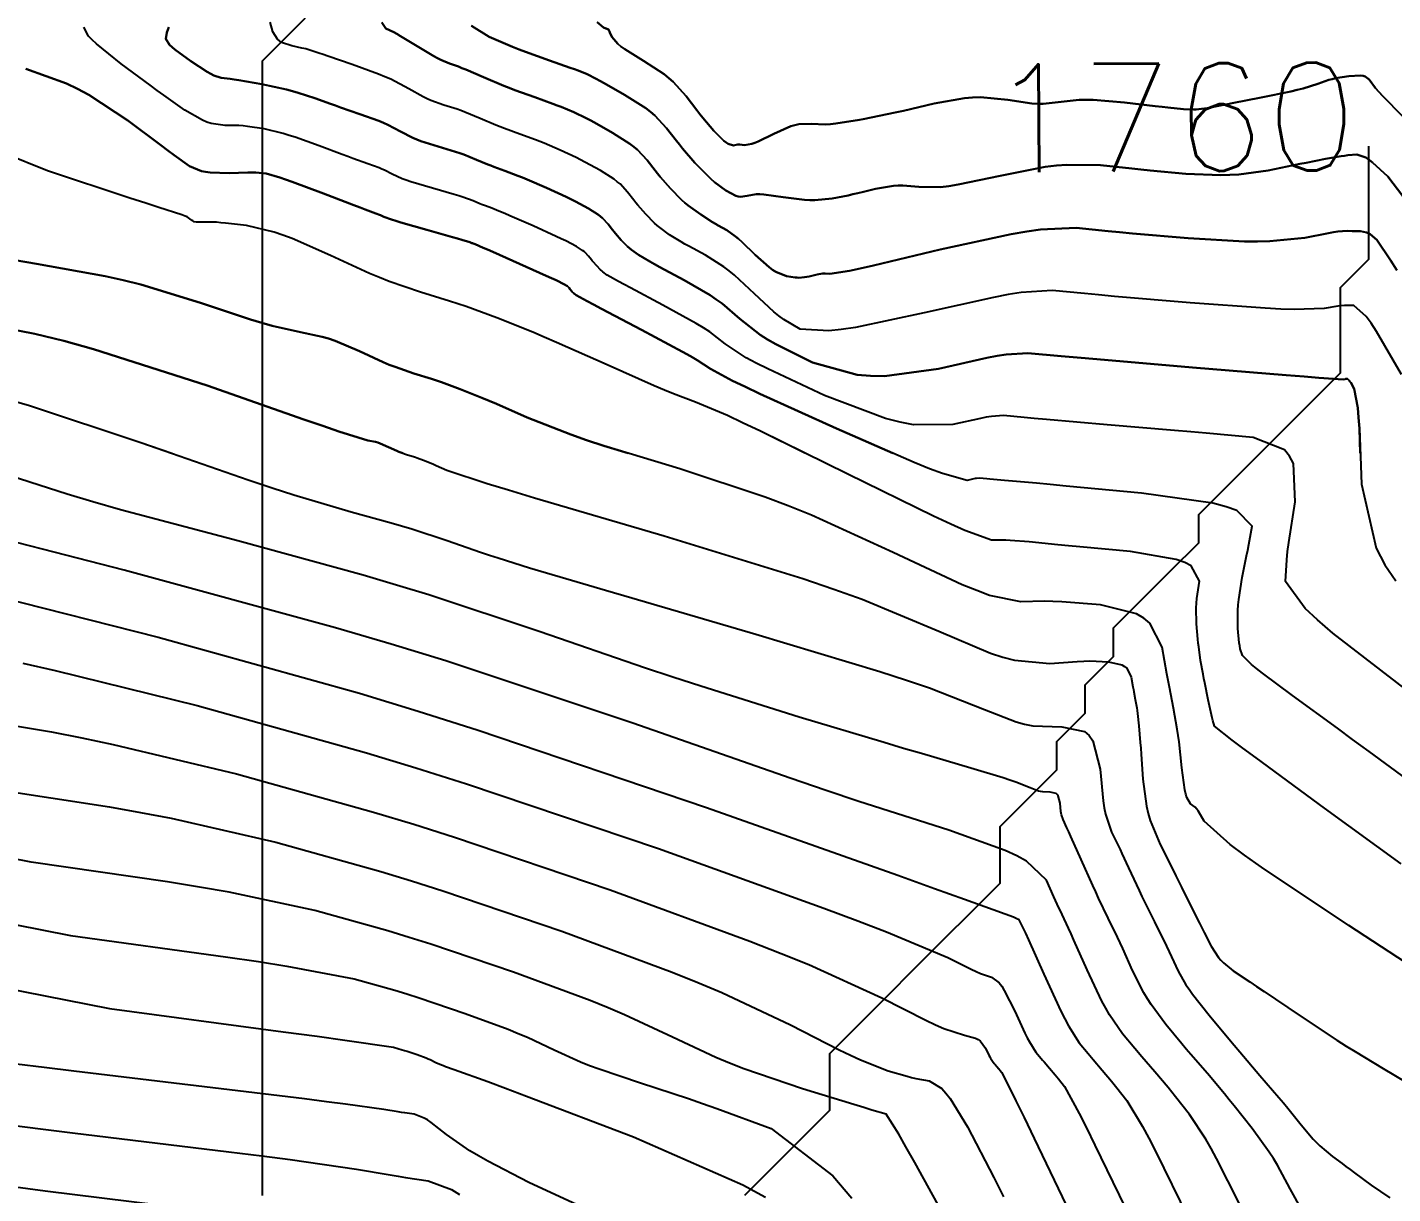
# Model space of a CAD drawing. Header units: metres. Extents: x 837475 to 838479, y 1189012 to 1191015.
# Drawn here: x 837846.73 to 837894.83, y 1189195.49 to 1189236.6 of the extents above; entities that cross this region are included whole.
import ezdxf

# ---------------------------------------------------------------- set-up
doc = ezdxf.new("R2010")
doc.units = ezdxf.units.M
doc.header["$LTSCALE"] = 0.3
for name, color, linetype in [('COTAS 10', 1, 'Continuous'), ('COTAS INT', 252, 'Continuous'), ('DRENAJE', 5, 'Continuous')]:
    doc.layers.add(name, color=color, linetype=linetype)
doc.styles.get("Standard").update_dxf_attribs({"font": 'simplex.shx'})

msp = doc.modelspace()

# ---------------------------------------------------------------- linework, layer by layer
at = {"layer": 'COTAS 10'}
for points, elevation in [([(837895.536, 1189213.071), (837892.722, 1189215.247), (837892.184, 1189215.71), (837891.75, 1189216.113), (837891.055, 1189217.066), (837891.099, 1189217.836), (837891.131, 1189218.124), (837891.172, 1189218.445), (837891.393, 1189219.875), (837891.335, 1189221.221), (837891.201, 1189221.489), (837891.015, 1189221.713), (837889.916, 1189222.143), (837888.255, 1189222.294), (837887.715, 1189222.342), (837887.14, 1189222.392), (837884.772, 1189222.594), (837882.634, 1189222.776), (837882.203, 1189222.814), (837881.843, 1189222.845), (837881.125, 1189222.913), (837880.692, 1189222.883), (837880.511, 1189222.854), (837880.304, 1189222.815), (837879.334, 1189222.599), (837877.946, 1189222.587), (837877.475, 1189222.678), (837876.966, 1189222.809), (837874.812, 1189223.622), (837872.815, 1189224.558), (837872.405, 1189224.766), (837872.056, 1189224.953), (837871.313, 1189225.443), (837870.769, 1189225.864), (837870.547, 1189226.007), (837870.294, 1189226.161), (837869.12, 1189226.812), (837867.982, 1189227.416), (837867.752, 1189227.54), (837867.558, 1189227.645), (837867.161, 1189227.869), (837867.007, 1189227.98), (837866.967, 1189228.014), (837866.927, 1189228.05), (837866.788, 1189228.19), (837866.663, 1189228.334), (837866.631, 1189228.372), (837866.601, 1189228.41), (837866.503, 1189228.539), (837866.384, 1189228.666), (837866.34, 1189228.702), (837866.292, 1189228.739), (837866.079, 1189228.876), (837865.696, 1189229.072), (837865.54, 1189229.146), (837865.363, 1189229.229), (837864.545, 1189229.6), (837863.73, 1189229.96), (837863.555, 1189230.035), (837863.401, 1189230.1), (837863.029, 1189230.247), (837862.799, 1189230.33), (837862.734, 1189230.355), (837862.67, 1189230.381), (837862.436, 1189230.48), (837862.073, 1189230.612), (837861.927, 1189230.659), (837861.762, 1189230.709), (837861.002, 1189230.929), (837860.243, 1189231.155), (837860.078, 1189231.21), (837859.934, 1189231.262), (837859.578, 1189231.423), (837859.309, 1189231.565), (837859.22, 1189231.605), (837859.124, 1189231.645), (837858.725, 1189231.79), (837858.194, 1189231.976), (837858.015, 1189232.042), (837857.822, 1189232.113), (837857.01, 1189232.42), (837856.163, 1189232.722), (837855.948, 1189232.79), (837855.741, 1189232.852), (837855.066, 1189233.016), (837854.479, 1189233.108), (837854.328, 1189233.124), (837854.182, 1189233.135), (837853.698, 1189233.14), (837853.206, 1189233.209), (837853.056, 1189233.261), (837852.899, 1189233.327), (837852.281, 1189233.683), (837851.536, 1189234.205), (837851.3, 1189234.376), (837851.05, 1189234.558), (837850.039, 1189235.311), (837849.169, 1189236.012), (837849.008, 1189236.162), (837848.882, 1189236.292), (837848.718, 1189236.604)], 1750), ([(837891.118, 1189221.589), (837891.015, 1189221.713), (837889.916, 1189222.143), (837888.255, 1189222.294), (837887.715, 1189222.342), (837887.14, 1189222.392), (837884.772, 1189222.594), (837882.634, 1189222.776), (837882.203, 1189222.814), (837881.843, 1189222.845), (837881.125, 1189222.913), (837880.692, 1189222.883), (837880.511, 1189222.854), (837880.304, 1189222.815), (837879.334, 1189222.599), (837877.946, 1189222.587), (837877.475, 1189222.678), (837876.966, 1189222.809), (837874.812, 1189223.622), (837872.815, 1189224.558), (837872.405, 1189224.766), (837872.056, 1189224.953), (837871.313, 1189225.443), (837870.769, 1189225.864), (837870.547, 1189226.007), (837870.294, 1189226.161), (837869.12, 1189226.812), (837867.982, 1189227.416), (837867.752, 1189227.54), (837867.558, 1189227.645), (837867.161, 1189227.869), (837867.007, 1189227.98), (837866.967, 1189228.014), (837866.927, 1189228.05), (837866.788, 1189228.19), (837866.663, 1189228.334), (837866.631, 1189228.372), (837866.601, 1189228.41), (837866.503, 1189228.539), (837866.384, 1189228.666), (837866.34, 1189228.702), (837866.292, 1189228.739), (837866.079, 1189228.876), (837865.696, 1189229.072), (837865.54, 1189229.146), (837865.363, 1189229.229), (837864.545, 1189229.6), (837863.73, 1189229.96), (837863.555, 1189230.035), (837863.401, 1189230.1), (837863.029, 1189230.247), (837862.799, 1189230.33), (837862.734, 1189230.355), (837862.67, 1189230.381), (837862.436, 1189230.48), (837862.073, 1189230.612), (837861.927, 1189230.659), (837861.762, 1189230.709), (837861.002, 1189230.929), (837860.243, 1189231.155), (837860.078, 1189231.21), (837859.934, 1189231.262), (837859.578, 1189231.423), (837859.309, 1189231.565), (837859.22, 1189231.605), (837859.124, 1189231.645), (837858.725, 1189231.79), (837858.194, 1189231.976), (837858.015, 1189232.042), (837857.822, 1189232.113), (837857.01, 1189232.42), (837856.163, 1189232.722), (837855.948, 1189232.79), (837855.741, 1189232.852), (837855.066, 1189233.016), (837854.479, 1189233.108), (837854.328, 1189233.124), (837854.182, 1189233.135), (837853.698, 1189233.14), (837853.206, 1189233.209), (837853.056, 1189233.261), (837852.899, 1189233.327), (837852.281, 1189233.683), (837851.536, 1189234.205), (837851.3, 1189234.376), (837851.05, 1189234.558), (837850.039, 1189235.311), (837849.169, 1189236.012), (837849.008, 1189236.162), (837848.882, 1189236.292), (837848.718, 1189236.604)], 1750), ([(837895.172, 1189233.47), (837894.485, 1189234.175), (837894.344, 1189234.328), (837894.227, 1189234.459), (837894.007, 1189234.755), (837893.858, 1189234.869), (837893.787, 1189234.886), (837893.702, 1189234.896), (837893.287, 1189234.88), (837892.815, 1189234.804), (837892.695, 1189234.776), (837892.579, 1189234.746), (837892.196, 1189234.612), (837891.674, 1189234.444), (837891.47, 1189234.392), (837891.241, 1189234.337), (837890.199, 1189234.12), (837889.171, 1189233.922), (837888.951, 1189233.879), (837888.759, 1189233.842), (837888.298, 1189233.75), (837888, 1189233.711), (837887.911, 1189233.706), (837887.819, 1189233.704), (837887.462, 1189233.718), (837886.915, 1189233.772), (837886.704, 1189233.795), (837886.466, 1189233.822), (837885.388, 1189233.947), (837884.28, 1189234.04), (837884.023, 1189234.047), (837883.788, 1189234.045), (837882.515, 1189233.905), (837882.32, 1189233.908), (837882.114, 1189233.92), (837881.268, 1189234.042), (837880.309, 1189234.135), (837880.03, 1189234.128), (837879.745, 1189234.108), (837878.671, 1189233.919), (837877.593, 1189233.66), (837877.306, 1189233.595), (837877.024, 1189233.534), (837876.172, 1189233.363), (837876.048, 1189233.337), (837875.213, 1189233.209), (837875.021, 1189233.191), (837874.845, 1189233.18), (837874.348, 1189233.201), (837873.909, 1189233.189), (837873.77, 1189233.156), (837873.623, 1189233.112), (837873.027, 1189232.846), (837872.476, 1189232.574), (837872.357, 1189232.525), (837872.252, 1189232.488), (837871.994, 1189232.449), (837871.836, 1189232.47), (837871.794, 1189232.469), (837871.753, 1189232.467), (837871.61, 1189232.437), (837871.42, 1189232.488), (837871.349, 1189232.536), (837871.271, 1189232.599), (837870.92, 1189232.95), (837870.525, 1189233.409), (837870.418, 1189233.541), (837870.313, 1189233.675), (837869.939, 1189234.173), (837869.486, 1189234.674), (837869.33, 1189234.81), (837869.16, 1189234.945), (837868.437, 1189235.419), (837867.773, 1189235.831), (837867.64, 1189235.927), (837867.53, 1189236.014), (837867.317, 1189236.262), (837867.256, 1189236.422), (837867.241, 1189236.453), (837867.227, 1189236.48), (837867.186, 1189236.531), (837867.14, 1189236.549), (837867.124, 1189236.555), (837867.106, 1189236.562), (837867.026, 1189236.59), (837866.798, 1189236.782)], 1760), ([(837866.798, 1189236.782), (837867.026, 1189236.59), (837867.106, 1189236.562), (837867.124, 1189236.555), (837867.14, 1189236.549), (837867.186, 1189236.531), (837867.227, 1189236.48), (837867.241, 1189236.453), (837867.256, 1189236.422), (837867.317, 1189236.262), (837867.53, 1189236.014), (837867.64, 1189235.927), (837867.773, 1189235.831), (837868.437, 1189235.419), (837869.16, 1189234.945), (837869.33, 1189234.81), (837869.486, 1189234.674), (837869.939, 1189234.173), (837870.313, 1189233.675), (837870.418, 1189233.541), (837870.525, 1189233.409), (837870.92, 1189232.95), (837871.271, 1189232.599), (837871.349, 1189232.536), (837871.42, 1189232.488), (837871.61, 1189232.437), (837871.753, 1189232.467), (837871.794, 1189232.469), (837871.836, 1189232.47), (837871.994, 1189232.449), (837872.252, 1189232.488), (837872.357, 1189232.525), (837872.476, 1189232.574), (837873.027, 1189232.846), (837873.623, 1189233.112), (837873.77, 1189233.156), (837873.909, 1189233.189), (837874.348, 1189233.201), (837874.845, 1189233.18), (837875.021, 1189233.191), (837875.213, 1189233.209), (837876.048, 1189233.337), (837876.172, 1189233.363), (837877.024, 1189233.534), (837877.306, 1189233.595), (837877.593, 1189233.66), (837878.671, 1189233.919), (837879.745, 1189234.108), (837880.03, 1189234.128), (837880.309, 1189234.135), (837881.268, 1189234.042), (837882.114, 1189233.92), (837882.32, 1189233.908), (837882.515, 1189233.905), (837883.788, 1189234.045), (837884.023, 1189234.047), (837884.28, 1189234.04), (837885.388, 1189233.947), (837886.466, 1189233.822), (837886.704, 1189233.795), (837886.915, 1189233.772), (837887.462, 1189233.718), (837887.819, 1189233.704), (837887.911, 1189233.706), (837888, 1189233.711), (837888.298, 1189233.75), (837888.759, 1189233.842), (837888.951, 1189233.879), (837889.171, 1189233.922), (837890.199, 1189234.12), (837891.241, 1189234.337), (837891.47, 1189234.392), (837891.674, 1189234.444), (837892.196, 1189234.612), (837892.579, 1189234.746), (837892.695, 1189234.776), (837892.815, 1189234.804), (837893.287, 1189234.88), (837893.702, 1189234.896), (837893.787, 1189234.886), (837893.858, 1189234.869), (837894.007, 1189234.755), (837894.227, 1189234.459), (837894.344, 1189234.328), (837894.485, 1189234.175), (837895.172, 1189233.47)], 1760), ([(837845.867, 1189223.543), (837846.804, 1189223.268), (837850.729, 1189221.967), (837854.51, 1189220.655), (837855.357, 1189220.372), (837856.117, 1189220.125), (837858.14, 1189219.522), (837859.545, 1189219.139), (837859.915, 1189219.029), (837860.278, 1189218.918), (837861.521, 1189218.506), (837862.69, 1189218.103), (837863.005, 1189217.998), (837863.318, 1189217.896), (837864.418, 1189217.553), (837866.297, 1189216.997), (837867.1, 1189216.761), (837868.025, 1189216.49), (837872.39, 1189215.215), (837876.768, 1189213.891), (837877.702, 1189213.589), (837878.516, 1189213.315), (837880.451, 1189212.56), (837881.566, 1189212.117), (837881.863, 1189212.041), (837882.156, 1189211.985), (837883.17, 1189211.949), (837883.974, 1189211.777), (837884.134, 1189211.635), (837884.267, 1189211.453), (837884.522, 1189210.452), (837884.631, 1189209.341), (837884.672, 1189209.089), (837884.719, 1189208.861), (837884.926, 1189208.235), (837885.163, 1189207.757), (837885.228, 1189207.622), (837885.293, 1189207.485), (837885.523, 1189206.979), (837885.802, 1189206.373), (837885.897, 1189206.173), (837885.999, 1189205.96), (837886.435, 1189205.074), (837886.859, 1189204.213), (837886.955, 1189204.015), (837887.041, 1189203.835), (837887.274, 1189203.331), (837887.545, 1189202.856), (837887.656, 1189202.694), (837887.781, 1189202.519), (837888.364, 1189201.778), (837889.054, 1189200.95), (837889.248, 1189200.72), (837889.443, 1189200.49), (837890.156, 1189199.658), (837890.817, 1189198.883), (837890.979, 1189198.689), (837891.132, 1189198.504), (837891.607, 1189197.911), (837892.028, 1189197.416), (837892.147, 1189197.293), (837892.267, 1189197.176), (837892.705, 1189196.805), (837893.048, 1189196.549), (837893.186, 1189196.446), (837893.332, 1189196.338), (837893.484, 1189196.225), (837894.078, 1189195.785), (837894.734, 1189195.34)], 1740), ([(837845.867, 1189223.543), (837846.804, 1189223.268), (837850.729, 1189221.967), (837851.82, 1189221.589)], 1740), ([(837844.098, 1189212.342), (837847.584, 1189211.771), (837848.647, 1189211.56), (837849.753, 1189211.325), (837854.098, 1189210.288), (837858.928, 1189208.939), (837860.34, 1189208.508), (837861.783, 1189208.052), (837867.26, 1189206.2), (837872.188, 1189204.39), (837873.285, 1189203.961), (837874.265, 1189203.563), (837876.838, 1189202.39), (837878.388, 1189201.6), (837878.723, 1189201.444), (837879.018, 1189201.315), (837879.742, 1189201.076), (837880.135, 1189200.97), (837880.222, 1189200.924), (837880.298, 1189200.872), (837880.491, 1189200.623), (837880.607, 1189200.373), (837880.634, 1189200.319), (837880.659, 1189200.272), (837880.733, 1189200.156), (837880.793, 1189200.083), (837880.827, 1189200.043), (837880.89, 1189199.97), (837880.954, 1189199.894), (837880.972, 1189199.872), (837880.991, 1189199.849), (837881.059, 1189199.763), (837881.556, 1189198.767), (837881.845, 1189198.17), (837882.2, 1189197.435), (837884.027, 1189193.621)], 1730), ([(837866.102, 1189195.101), (837864.398, 1189195.885), (837862.947, 1189196.632), (837862.618, 1189196.819), (837862.319, 1189196.998), (837861.501, 1189197.575), (837860.952, 1189198.002), (837860.823, 1189198.087), (837860.704, 1189198.157), (837860.358, 1189198.289), (837860.024, 1189198.338), (837859.913, 1189198.356), (837859.793, 1189198.376), (837859.293, 1189198.462), (837857.934, 1189198.648), (837857.273, 1189198.732), (837856.488, 1189198.829), (837848.362, 1189199.805), (837847.323, 1189199.933), (837846.347, 1189200.054)], 1720)]:
    msp.add_lwpolyline(points, dxfattribs=dict(at, elevation=elevation))
at = {"layer": 'COTAS INT'}
for points, elevation in [([(837851.708, 1189236.609), (837851.675, 1189236.508), (837851.648, 1189236.419), (837851.605, 1189236.194), (837851.74, 1189235.983), (837851.825, 1189235.902), (837851.93, 1189235.812), (837852.484, 1189235.406), (837853.069, 1189235.031), (837853.193, 1189234.96), (837853.302, 1189234.903), (837853.561, 1189234.818), (837853.874, 1189234.788), (837854.016, 1189234.766), (837854.183, 1189234.738), (837854.987, 1189234.59), (837855.859, 1189234.402), (837856.069, 1189234.349), (837856.266, 1189234.296), (837856.861, 1189234.104), (837857.412, 1189233.899), (837857.58, 1189233.839), (837857.756, 1189233.778), (837858.447, 1189233.542), (837859.114, 1189233.299), (837859.273, 1189233.232), (837859.423, 1189233.166), (837859.871, 1189232.929), (837860.306, 1189232.704), (837860.446, 1189232.645), (837860.595, 1189232.588), (837861.203, 1189232.394), (837861.815, 1189232.211), (837861.965, 1189232.161), (837862.108, 1189232.111), (837862.556, 1189231.934), (837862.95, 1189231.767), (837863.058, 1189231.724), (837863.166, 1189231.682), (837863.554, 1189231.542), (837864.014, 1189231.369), (837864.168, 1189231.307), (837864.333, 1189231.238), (837865.022, 1189230.938), (837865.714, 1189230.619), (837865.88, 1189230.539), (837866.035, 1189230.462), (837866.502, 1189230.212), (837866.847, 1189229.99), (837866.926, 1189229.931), (837866.997, 1189229.872), (837867.19, 1189229.665), (837867.349, 1189229.456), (837867.398, 1189229.395), (837867.449, 1189229.333), (837867.652, 1189229.099), (837867.878, 1189228.872), (837867.943, 1189228.815), (837868.009, 1189228.759), (837868.258, 1189228.579), (837868.661, 1189228.342), (837868.825, 1189228.251), (837869.011, 1189228.149), (837869.869, 1189227.69), (837870.782, 1189227.159), (837871.001, 1189227.011), (837871.207, 1189226.863), (837871.829, 1189226.325), (837872.543, 1189225.762), (837872.807, 1189225.598), (837873.098, 1189225.43), (837874.387, 1189224.791), (837875.964, 1189224.354), (837876.438, 1189224.313), (837876.928, 1189224.305), (837878.83, 1189224.567), (837880.534, 1189224.948), (837880.898, 1189225.016), (837881.216, 1189225.068), (837881.978, 1189225.12), (837883.146, 1189225.009), (837883.72, 1189224.958), (837884.404, 1189224.899), (837887.777, 1189224.611), (837891.076, 1189224.338), (837891.712, 1189224.287), (837892.228, 1189224.247), (837893.089, 1189224.192), (837893.158, 1189224.204), (837893.174, 1189224.206), (837893.19, 1189224.207), (837893.238, 1189224.207), (837893.299, 1189224.152), (837893.323, 1189224.119), (837893.351, 1189224.077), (837893.475, 1189223.863), (837893.603, 1189223.185), (837893.632, 1189222.852), (837893.658, 1189222.455), (837893.731, 1189220.496), (837894.251, 1189218.239), (837894.559, 1189217.655), (837894.938, 1189217.089)], 1752), ([(837893.69, 1189221.589), (837893.658, 1189222.455), (837893.632, 1189222.852), (837893.603, 1189223.185), (837893.475, 1189223.863), (837893.351, 1189224.077), (837893.323, 1189224.119), (837893.299, 1189224.152), (837893.238, 1189224.207), (837893.19, 1189224.207), (837893.174, 1189224.206), (837893.158, 1189224.204), (837893.089, 1189224.192), (837892.228, 1189224.247), (837891.712, 1189224.287), (837891.076, 1189224.338), (837887.777, 1189224.611), (837884.404, 1189224.899), (837883.72, 1189224.958), (837883.146, 1189225.009), (837881.978, 1189225.12), (837881.216, 1189225.068), (837880.898, 1189225.016), (837880.534, 1189224.948), (837878.83, 1189224.567), (837876.928, 1189224.305), (837876.438, 1189224.313), (837875.964, 1189224.354), (837874.387, 1189224.791), (837873.098, 1189225.43), (837872.807, 1189225.598), (837872.543, 1189225.762), (837871.829, 1189226.325), (837871.207, 1189226.863), (837871.001, 1189227.011), (837870.782, 1189227.159), (837869.869, 1189227.69), (837869.011, 1189228.149), (837868.825, 1189228.251), (837868.661, 1189228.342), (837868.258, 1189228.579), (837868.009, 1189228.759), (837867.943, 1189228.815), (837867.878, 1189228.872), (837867.652, 1189229.099), (837867.449, 1189229.333), (837867.398, 1189229.395), (837867.349, 1189229.456), (837867.19, 1189229.665), (837866.997, 1189229.872), (837866.926, 1189229.931), (837866.847, 1189229.99), (837866.502, 1189230.212), (837866.035, 1189230.462), (837865.88, 1189230.539), (837865.714, 1189230.619), (837865.022, 1189230.938), (837864.333, 1189231.238), (837864.168, 1189231.307), (837864.014, 1189231.369), (837863.554, 1189231.542), (837863.166, 1189231.682), (837863.058, 1189231.724), (837862.95, 1189231.767), (837862.556, 1189231.934), (837862.108, 1189232.111), (837861.965, 1189232.161), (837861.815, 1189232.211), (837861.203, 1189232.394), (837860.595, 1189232.588), (837860.446, 1189232.645), (837860.306, 1189232.704), (837859.871, 1189232.929), (837859.423, 1189233.166), (837859.273, 1189233.232), (837859.114, 1189233.299), (837858.447, 1189233.542), (837857.756, 1189233.778), (837857.58, 1189233.839), (837857.412, 1189233.899), (837856.861, 1189234.104), (837856.266, 1189234.296), (837856.069, 1189234.349), (837855.859, 1189234.402), (837854.987, 1189234.59), (837854.183, 1189234.738), (837854.016, 1189234.766), (837853.874, 1189234.788), (837853.561, 1189234.818), (837853.302, 1189234.903), (837853.193, 1189234.96), (837853.069, 1189235.031), (837852.484, 1189235.406), (837851.93, 1189235.812), (837851.825, 1189235.902), (837851.74, 1189235.983), (837851.605, 1189236.194), (837851.648, 1189236.419), (837851.675, 1189236.508), (837851.708, 1189236.609)], 1752), ([(837895.144, 1189224.366), (837894.263, 1189225.88), (837894.071, 1189226.171), (837893.9, 1189226.406), (837893.467, 1189226.795), (837893.13, 1189226.795), (837893.019, 1189226.785), (837892.901, 1189226.772), (837892.414, 1189226.689), (837891.364, 1189226.652), (837890.893, 1189226.668), (837890.342, 1189226.696), (837887.699, 1189226.888), (837885.032, 1189227.117), (837884.466, 1189227.167), (837883.976, 1189227.212), (837882.83, 1189227.326), (837881.74, 1189227.252), (837881.285, 1189227.178), (837880.764, 1189227.081), (837878.326, 1189226.536), (837875.909, 1189226.024), (837875.401, 1189225.947), (837874.963, 1189225.899), (837873.961, 1189225.96), (837873.381, 1189226.301), (837873.208, 1189226.429), (837873.031, 1189226.572), (837872.346, 1189227.208), (837871.644, 1189227.861), (837871.455, 1189228.015), (837871.269, 1189228.156), (837870.619, 1189228.568), (837870.039, 1189228.882), (837869.898, 1189228.962), (837869.765, 1189229.038), (837869.355, 1189229.288), (837869.01, 1189229.539), (837868.919, 1189229.615), (837868.829, 1189229.695), (837868.517, 1189230.009), (837868.236, 1189230.333), (837868.165, 1189230.418), (837868.097, 1189230.503), (837867.877, 1189230.792), (837867.61, 1189231.078), (837867.512, 1189231.159), (837867.403, 1189231.242), (837866.924, 1189231.549), (837866.374, 1189231.851), (837866.219, 1189231.931), (837866.065, 1189232.009), (837865.499, 1189232.275), (837864.935, 1189232.516), (837864.781, 1189232.578), (837864.627, 1189232.638), (837864.079, 1189232.837), (837863.534, 1189233.034), (837863.382, 1189233.093), (837863.23, 1189233.154), (837862.676, 1189233.388), (837862.143, 1189233.61), (837862.003, 1189233.663), (837861.867, 1189233.712), (837861.405, 1189233.859), (837860.947, 1189234.021), (837860.814, 1189234.081), (837860.678, 1189234.146), (837860.165, 1189234.435), (837859.536, 1189234.767), (837859.327, 1189234.859), (837859.103, 1189234.953), (837858.169, 1189235.294), (837857.317, 1189235.579), (837857.145, 1189235.637), (837857.001, 1189235.686), (837856.711, 1189235.787), (837856.542, 1189235.836), (837856.474, 1189235.853), (837856.397, 1189235.87), (837856.042, 1189235.943), (837855.687, 1189236.069), (837855.61, 1189236.12), (837855.542, 1189236.178), (837855.374, 1189236.446), (837855.287, 1189236.782)], 1754), ([(837895.144, 1189224.366), (837894.263, 1189225.88), (837894.071, 1189226.171), (837893.9, 1189226.406), (837893.467, 1189226.795), (837893.13, 1189226.795), (837893.019, 1189226.785), (837892.901, 1189226.772), (837892.414, 1189226.689), (837891.364, 1189226.652), (837890.893, 1189226.668), (837890.342, 1189226.696), (837887.699, 1189226.888), (837885.032, 1189227.117), (837884.466, 1189227.167), (837883.976, 1189227.212), (837882.83, 1189227.326), (837881.74, 1189227.252), (837881.285, 1189227.178), (837880.764, 1189227.081), (837878.326, 1189226.536), (837875.909, 1189226.024), (837875.401, 1189225.947), (837874.963, 1189225.899), (837873.961, 1189225.96), (837873.381, 1189226.301), (837873.208, 1189226.429), (837873.031, 1189226.572), (837872.346, 1189227.208), (837871.644, 1189227.861), (837871.455, 1189228.015), (837871.269, 1189228.156), (837870.619, 1189228.568), (837870.039, 1189228.882), (837869.898, 1189228.962), (837869.765, 1189229.038), (837869.355, 1189229.288), (837869.01, 1189229.539), (837868.919, 1189229.615), (837868.829, 1189229.695), (837868.517, 1189230.009), (837868.236, 1189230.333), (837868.165, 1189230.418), (837868.097, 1189230.503), (837867.877, 1189230.792), (837867.61, 1189231.078), (837867.512, 1189231.159), (837867.403, 1189231.242), (837866.924, 1189231.549), (837866.374, 1189231.851), (837866.219, 1189231.931), (837866.065, 1189232.009), (837865.499, 1189232.275), (837864.935, 1189232.516), (837864.781, 1189232.578), (837864.627, 1189232.638), (837864.079, 1189232.837), (837863.534, 1189233.034), (837863.382, 1189233.093), (837863.23, 1189233.154), (837862.676, 1189233.388), (837862.143, 1189233.61), (837862.003, 1189233.663), (837861.867, 1189233.712), (837861.405, 1189233.859), (837860.947, 1189234.021), (837860.814, 1189234.081), (837860.678, 1189234.146), (837860.165, 1189234.435), (837859.536, 1189234.767), (837859.327, 1189234.859), (837859.103, 1189234.953), (837858.169, 1189235.294), (837857.317, 1189235.579), (837857.145, 1189235.637), (837857.001, 1189235.686), (837856.711, 1189235.787), (837856.542, 1189235.836), (837856.474, 1189235.853), (837856.397, 1189235.87), (837856.042, 1189235.943), (837855.687, 1189236.069), (837855.61, 1189236.12), (837855.542, 1189236.178), (837855.374, 1189236.446), (837855.287, 1189236.782)], 1754), ([(837859.212, 1189236.774), (837859.363, 1189236.555), (837859.638, 1189236.425), (837859.749, 1189236.364), (837859.875, 1189236.292), (837860.459, 1189235.94), (837861.051, 1189235.588), (837861.182, 1189235.516), (837861.299, 1189235.455), (837861.606, 1189235.324), (837861.92, 1189235.213), (837862.041, 1189235.165), (837862.178, 1189235.109), (837862.796, 1189234.842), (837863.51, 1189234.54), (837863.706, 1189234.462), (837863.902, 1189234.386), (837864.604, 1189234.132), (837865.24, 1189233.907), (837865.394, 1189233.849), (837865.538, 1189233.794), (837865.977, 1189233.612), (837866.415, 1189233.399), (837866.559, 1189233.324), (837866.713, 1189233.241), (837867.347, 1189232.886), (837867.959, 1189232.493), (837868.097, 1189232.388), (837868.223, 1189232.284), (837868.565, 1189231.919), (837868.845, 1189231.549), (837868.932, 1189231.442), (837869.023, 1189231.332), (837869.382, 1189230.919), (837869.78, 1189230.517), (837869.895, 1189230.415), (837870.012, 1189230.318), (837870.452, 1189229.998), (837870.869, 1189229.735), (837870.971, 1189229.673), (837871.067, 1189229.616), (837871.368, 1189229.447), (837871.683, 1189229.23), (837871.788, 1189229.143), (837871.901, 1189229.043), (837872.376, 1189228.586), (837872.864, 1189228.143), (837872.986, 1189228.054), (837873.103, 1189227.979), (837873.475, 1189227.826), (837873.776, 1189227.784), (837873.847, 1189227.778), (837873.913, 1189227.775), (837874.108, 1189227.788), (837874.274, 1189227.821), (837874.322, 1189227.832), (837874.371, 1189227.843), (837874.554, 1189227.887), (837874.737, 1189227.919), (837874.785, 1189227.922), (837874.833, 1189227.923), (837874.996, 1189227.908), (837875.689, 1189228.02), (837876.071, 1189228.102), (837876.535, 1189228.206), (837878.894, 1189228.765), (837881.391, 1189229.31), (837881.941, 1189229.405), (837882.429, 1189229.477), (837883.683, 1189229.533), (837884.806, 1189229.415), (837885.212, 1189229.377), (837885.66, 1189229.335), (837887.62, 1189229.165), (837889.608, 1189229.054), (837890.073, 1189229.05), (837890.501, 1189229.058), (837891.738, 1189229.185), (837892.573, 1189229.346), (837892.746, 1189229.375), (837892.895, 1189229.398), (837893.226, 1189229.426), (837893.401, 1189229.414), (837893.452, 1189229.413), (837893.504, 1189229.412), (837893.7, 1189229.414), (837893.911, 1189229.37), (837893.973, 1189229.34), (837894.036, 1189229.303), (837894.275, 1189229.104), (837894.759, 1189228.396), (837894.976, 1189228.037)], 1756), ([(837894.976, 1189228.037), (837894.759, 1189228.396), (837894.275, 1189229.104), (837894.036, 1189229.303), (837893.973, 1189229.34), (837893.911, 1189229.37), (837893.7, 1189229.414), (837893.504, 1189229.412), (837893.452, 1189229.413), (837893.401, 1189229.414), (837893.226, 1189229.426), (837892.895, 1189229.398), (837892.746, 1189229.375), (837892.573, 1189229.346), (837891.738, 1189229.185), (837890.501, 1189229.058), (837890.073, 1189229.05), (837889.608, 1189229.054), (837887.62, 1189229.165), (837885.66, 1189229.335), (837885.212, 1189229.377), (837884.806, 1189229.415), (837883.683, 1189229.533), (837882.429, 1189229.477), (837881.941, 1189229.405), (837881.391, 1189229.31), (837878.894, 1189228.765), (837876.535, 1189228.206), (837876.071, 1189228.102), (837875.689, 1189228.02), (837874.996, 1189227.908), (837874.833, 1189227.923), (837874.785, 1189227.922), (837874.737, 1189227.919), (837874.554, 1189227.887), (837874.371, 1189227.843), (837874.322, 1189227.832), (837874.274, 1189227.821), (837874.108, 1189227.788), (837873.913, 1189227.775), (837873.847, 1189227.778), (837873.776, 1189227.784), (837873.475, 1189227.826), (837873.103, 1189227.979), (837872.986, 1189228.054), (837872.864, 1189228.143), (837872.376, 1189228.586), (837871.901, 1189229.043), (837871.788, 1189229.143), (837871.683, 1189229.23), (837871.368, 1189229.447), (837871.067, 1189229.616), (837870.971, 1189229.673), (837870.869, 1189229.735), (837870.452, 1189229.998), (837870.012, 1189230.318), (837869.895, 1189230.415), (837869.78, 1189230.517), (837869.382, 1189230.919), (837869.023, 1189231.332), (837868.932, 1189231.442), (837868.845, 1189231.549), (837868.565, 1189231.919), (837868.223, 1189232.284), (837868.097, 1189232.388), (837867.959, 1189232.493), (837867.347, 1189232.886), (837866.713, 1189233.241), (837866.559, 1189233.324), (837866.415, 1189233.399), (837865.977, 1189233.612), (837865.538, 1189233.794), (837865.394, 1189233.849), (837865.24, 1189233.907), (837864.604, 1189234.132), (837863.902, 1189234.386), (837863.706, 1189234.462), (837863.51, 1189234.54), (837862.796, 1189234.842), (837862.178, 1189235.109), (837862.041, 1189235.165), (837861.92, 1189235.213), (837861.606, 1189235.324), (837861.299, 1189235.455), (837861.182, 1189235.516), (837861.051, 1189235.588), (837860.459, 1189235.94), (837859.875, 1189236.292), (837859.749, 1189236.364), (837859.638, 1189236.425), (837859.363, 1189236.555), (837859.212, 1189236.774)], 1756), ([(837862.372, 1189236.656), (837862.998, 1189236.26), (837863.82, 1189235.913), (837864.05, 1189235.821), (837864.282, 1189235.732), (837865.129, 1189235.426), (837865.853, 1189235.175), (837866.007, 1189235.121), (837866.14, 1189235.072), (837866.454, 1189234.95), (837866.766, 1189234.789), (837866.899, 1189234.716), (837867.052, 1189234.631), (837867.77, 1189234.223), (837868.514, 1189233.745), (837868.683, 1189233.617), (837868.836, 1189233.49), (837869.252, 1189233.046), (837869.594, 1189232.596), (837869.699, 1189232.465), (837869.809, 1189232.331), (837870.246, 1189231.828), (837870.699, 1189231.36), (837870.818, 1189231.25), (837870.936, 1189231.147), (837871.34, 1189230.843), (837871.69, 1189230.662), (837871.774, 1189230.637), (837871.852, 1189230.622), (837872.087, 1189230.658), (837872.402, 1189230.716), (837872.53, 1189230.715), (837872.677, 1189230.706), (837873.356, 1189230.612), (837874.105, 1189230.518), (837874.295, 1189230.509), (837874.478, 1189230.508), (837875.078, 1189230.563), (837875.649, 1189230.677), (837875.814, 1189230.713), (837875.982, 1189230.751), (837876.187, 1189230.801), (837875.982, 1189230.751), (837875.814, 1189230.713), (837875.649, 1189230.677), (837875.078, 1189230.563), (837874.478, 1189230.508), (837874.295, 1189230.509), (837874.105, 1189230.518), (837873.356, 1189230.612), (837872.677, 1189230.706), (837872.53, 1189230.715), (837872.402, 1189230.716), (837872.087, 1189230.658), (837871.852, 1189230.622), (837871.774, 1189230.637), (837871.69, 1189230.662), (837871.34, 1189230.843), (837870.936, 1189231.147), (837870.818, 1189231.25), (837870.699, 1189231.36), (837870.246, 1189231.828), (837869.809, 1189232.331), (837869.699, 1189232.465), (837869.594, 1189232.596), (837869.252, 1189233.046), (837868.836, 1189233.49), (837868.683, 1189233.617), (837868.514, 1189233.745), (837867.77, 1189234.223), (837867.052, 1189234.631), (837866.899, 1189234.716), (837866.766, 1189234.789), (837866.454, 1189234.95), (837866.14, 1189235.072), (837866.007, 1189235.121), (837865.853, 1189235.175), (837865.129, 1189235.426), (837864.282, 1189235.732), (837864.05, 1189235.821), (837863.82, 1189235.913), (837862.998, 1189236.26), (837862.372, 1189236.656)], 1758), ([(837896.477, 1189209.256), (837894.005, 1189211.072), (837893.421, 1189211.5), (837892.882, 1189211.895), (837891.299, 1189213.051), (837890.239, 1189213.841), (837890.03, 1189214.005), (837889.857, 1189214.146), (837889.536, 1189214.456), (837889.46, 1189214.698), (837889.442, 1189214.795), (837889.425, 1189214.906), (837889.374, 1189215.414), (837889.372, 1189216.05), (837889.385, 1189216.241), (837889.406, 1189216.438), (837889.531, 1189217.204), (837889.685, 1189217.974), (837889.723, 1189218.174), (837889.759, 1189218.368), (837889.875, 1189219.019), (837889.342, 1189219.571), (837888.969, 1189219.702), (837888.498, 1189219.823), (837885.984, 1189220.182), (837883.326, 1189220.431), (837882.765, 1189220.483), (837882.28, 1189220.528), (837881.157, 1189220.629), (837880.639, 1189220.673), (837880.534, 1189220.682), (837880.273, 1189220.706), (837880.168, 1189220.699), (837880.124, 1189220.692), (837880.074, 1189220.682), (837879.839, 1189220.63), (837878.965, 1189220.869), (837878.512, 1189221.043), (837877.967, 1189221.264), (837875.238, 1189222.454), (837872.533, 1189223.686), (837872.003, 1189223.935), (837871.569, 1189224.143), (837870.796, 1189224.56), (837870.332, 1189224.865), (837870.093, 1189225.003), (837869.806, 1189225.163), (837868.371, 1189225.934), (837866.954, 1189226.682), (837866.679, 1189226.828), (837866.454, 1189226.948), (837866.064, 1189227.159), (837866.006, 1189227.201), (837865.991, 1189227.214), (837865.975, 1189227.228), (837865.923, 1189227.28), (837865.876, 1189227.335), (837865.864, 1189227.349), (837865.853, 1189227.363), (837865.816, 1189227.412), (837865.771, 1189227.46), (837865.754, 1189227.473), (837865.736, 1189227.487), (837865.656, 1189227.539), (837865.357, 1189227.682), (837865.2, 1189227.754), (837865.012, 1189227.839), (837864.068, 1189228.263), (837863.127, 1189228.682), (837862.942, 1189228.764), (837862.788, 1189228.831), (837862.504, 1189228.952), (837862.431, 1189228.979), (837862.411, 1189228.986), (837862.39, 1189228.995), (837862.316, 1189229.026), (837862.038, 1189229.113), (837861.889, 1189229.157), (837861.709, 1189229.208), (837860.8, 1189229.464), (837859.89, 1189229.722), (837859.711, 1189229.775), (837859.562, 1189229.82), (837859.284, 1189229.918), (837859.196, 1189229.964), (837859.166, 1189229.977), (837859.135, 1189229.991), (837859.004, 1189230.038), (837858.633, 1189230.175), (837858.45, 1189230.244), (837858.233, 1189230.326), (837857.16, 1189230.737), (837856.06, 1189231.148), (837855.827, 1189231.232), (837855.624, 1189231.301), (837855.145, 1189231.442), (837854.775, 1189231.478), (837854.64, 1189231.482), (837854.491, 1189231.483), (837853.835, 1189231.463), (837853.167, 1189231.478), (837853.01, 1189231.5), (837852.865, 1189231.531), (837852.444, 1189231.71), (837851.903, 1189232.098), (837851.683, 1189232.26), (837851.431, 1189232.447), (837850.269, 1189233.318), (837848.889, 1189234.221), (837848.5, 1189234.427), (837848.109, 1189234.614), (837846.672, 1189235.133)], 1748), ([(837846.672, 1189235.133), (837848.109, 1189234.614), (837848.5, 1189234.427), (837848.889, 1189234.221), (837850.269, 1189233.318), (837851.431, 1189232.447), (837851.683, 1189232.26), (837851.903, 1189232.098), (837852.444, 1189231.71), (837852.865, 1189231.531), (837853.01, 1189231.5), (837853.167, 1189231.478), (837853.835, 1189231.463), (837854.491, 1189231.483), (837854.64, 1189231.482), (837854.775, 1189231.478), (837855.145, 1189231.442), (837855.624, 1189231.301), (837855.827, 1189231.232), (837856.06, 1189231.148), (837857.16, 1189230.737), (837858.233, 1189230.326), (837858.45, 1189230.244), (837858.633, 1189230.175), (837859.004, 1189230.038), (837859.135, 1189229.991), (837859.166, 1189229.977), (837859.196, 1189229.964), (837859.284, 1189229.918), (837859.562, 1189229.82), (837859.711, 1189229.775), (837859.89, 1189229.722), (837860.8, 1189229.464), (837861.709, 1189229.208), (837861.889, 1189229.157), (837862.038, 1189229.113), (837862.316, 1189229.026), (837862.39, 1189228.995), (837862.411, 1189228.986), (837862.431, 1189228.979), (837862.504, 1189228.952), (837862.788, 1189228.831), (837862.942, 1189228.764), (837863.127, 1189228.682), (837864.068, 1189228.263), (837865.012, 1189227.839), (837865.2, 1189227.754), (837865.357, 1189227.682), (837865.656, 1189227.539), (837865.736, 1189227.487), (837865.754, 1189227.473), (837865.771, 1189227.46), (837865.816, 1189227.412), (837865.853, 1189227.363), (837865.864, 1189227.349), (837865.876, 1189227.335), (837865.923, 1189227.28), (837865.975, 1189227.228), (837865.991, 1189227.214), (837866.006, 1189227.201), (837866.064, 1189227.159), (837866.454, 1189226.948), (837866.679, 1189226.828), (837866.954, 1189226.682), (837868.371, 1189225.934), (837869.806, 1189225.163), (837870.093, 1189225.003), (837870.332, 1189224.865), (837870.796, 1189224.56), (837871.569, 1189224.143), (837872.003, 1189223.935), (837872.533, 1189223.686), (837875.238, 1189222.454), (837877.223, 1189221.589)], 1748), ([(837895.127, 1189207.116), (837892.434, 1189209.079), (837890.019, 1189210.848), (837889.554, 1189211.193), (837889.178, 1189211.475), (837888.555, 1189211.97), (837888.493, 1189212.164), (837888.469, 1189212.256), (837888.444, 1189212.364), (837888.33, 1189212.893), (837888.21, 1189213.493), (837888.181, 1189213.647), (837888.153, 1189213.795), (837888.066, 1189214.285), (837887.997, 1189214.759), (837887.98, 1189214.897), (837887.965, 1189215.038), (837887.917, 1189215.573), (837887.91, 1189216.141), (837887.92, 1189216.303), (837887.934, 1189216.467), (837888.03, 1189217.079), (837887.735, 1189217.619), (837887.504, 1189217.738), (837887.207, 1189217.845), (837885.597, 1189218.121), (837883.811, 1189218.289), (837883.404, 1189218.328), (837883.035, 1189218.363), (837882.021, 1189218.461), (837881.352, 1189218.516), (837881.201, 1189218.524), (837881.065, 1189218.529), (837880.698, 1189218.523), (837879.757, 1189218.864), (837879.259, 1189219.088), (837878.658, 1189219.368), (837875.63, 1189220.848), (837872.557, 1189222.361), (837871.928, 1189222.662), (837871.395, 1189222.912), (837870.272, 1189223.39), (837869.492, 1189223.679), (837869.176, 1189223.81), (837868.816, 1189223.963), (837867.155, 1189224.699), (837865.376, 1189225.489), (837864.942, 1189225.676), (837864.533, 1189225.849), (837863.269, 1189226.359), (837862.188, 1189226.754), (837861.894, 1189226.854), (837861.603, 1189226.951), (837860.575, 1189227.269), (837859.475, 1189227.644), (837859.138, 1189227.777), (837858.788, 1189227.923), (837857.41, 1189228.556), (837856.063, 1189229.153), (837855.733, 1189229.276), (837855.422, 1189229.382), (837854.451, 1189229.612), (837853.713, 1189229.699), (837853.547, 1189229.714), (837853.398, 1189229.726), (837853.003, 1189229.736), (837852.768, 1189229.727), (837852.722, 1189229.727), (837852.683, 1189229.728), (837852.608, 1189229.738), (837852.57, 1189229.765), (837852.555, 1189229.776), (837852.537, 1189229.789), (837852.456, 1189229.85), (837852.354, 1189229.915), (837852.324, 1189229.93), (837852.292, 1189229.944), (837852.17, 1189229.986), (837851.365, 1189230.245), (837850.904, 1189230.396), (837850.339, 1189230.582), (837847.436, 1189231.537), (837844.392, 1189232.764)], 1746), ([(837874.126, 1189221.589), (837872.557, 1189222.361), (837871.928, 1189222.662), (837871.395, 1189222.912), (837870.272, 1189223.39), (837869.492, 1189223.679), (837869.176, 1189223.81), (837868.816, 1189223.963), (837867.155, 1189224.699), (837865.376, 1189225.489), (837864.942, 1189225.676), (837864.533, 1189225.849), (837863.269, 1189226.359), (837862.188, 1189226.754), (837861.894, 1189226.854), (837861.603, 1189226.951), (837860.575, 1189227.269), (837859.475, 1189227.644), (837859.138, 1189227.777), (837858.788, 1189227.923), (837857.41, 1189228.556), (837856.063, 1189229.153), (837855.733, 1189229.276), (837855.422, 1189229.382), (837854.451, 1189229.612), (837853.713, 1189229.699), (837853.547, 1189229.714), (837853.398, 1189229.726), (837853.003, 1189229.736), (837852.768, 1189229.727), (837852.722, 1189229.727), (837852.683, 1189229.728), (837852.608, 1189229.738), (837852.57, 1189229.765), (837852.555, 1189229.776), (837852.537, 1189229.789), (837852.456, 1189229.85), (837852.354, 1189229.915), (837852.324, 1189229.93), (837852.292, 1189229.944), (837852.17, 1189229.986), (837851.365, 1189230.245), (837850.904, 1189230.396), (837850.339, 1189230.582), (837847.436, 1189231.537), (837844.392, 1189232.764)], 1746), ([(837896.428, 1189202.887), (837893.287, 1189204.939), (837890.212, 1189206.995), (837889.606, 1189207.424), (837889.106, 1189207.793), (837888.185, 1189208.622), (837887.973, 1189208.979), (837887.92, 1189209.051), (837887.87, 1189209.11), (837887.709, 1189209.228), (837887.574, 1189209.448), (837887.541, 1189209.573), (837887.509, 1189209.725), (837887.405, 1189210.505), (837887.303, 1189211.41), (837887.272, 1189211.641), (837887.239, 1189211.864), (837887.109, 1189212.598), (837886.964, 1189213.343), (837886.921, 1189213.572), (837886.878, 1189213.811), (837886.714, 1189214.758), (837886.277, 1189215.602), (837886.061, 1189215.775), (837885.805, 1189215.923), (837884.536, 1189216.242), (837883.171, 1189216.35), (837882.853, 1189216.365), (837882.561, 1189216.374), (837881.725, 1189216.351), (837880.632, 1189216.578), (837880.178, 1189216.744), (837879.659, 1189216.954), (837877.237, 1189218.085), (837874.35, 1189219.402), (837873.538, 1189219.73), (837872.719, 1189220.041), (837869.717, 1189221.033), (837867.042, 1189221.85), (837866.431, 1189222.052), (837865.875, 1189222.243), (837864.333, 1189222.845), (837863.255, 1189223.324), (837862.993, 1189223.437), (837862.745, 1189223.542), (837861.98, 1189223.85), (837861.325, 1189224.09), (837861.147, 1189224.15), (837860.971, 1189224.209), (837860.348, 1189224.401), (837859.682, 1189224.629), (837859.478, 1189224.709), (837859.266, 1189224.798), (837858.432, 1189225.181), (837857.571, 1189225.548), (837857.343, 1189225.627), (837857.119, 1189225.695), (837856.346, 1189225.859), (837855.354, 1189226.077), (837854.992, 1189226.18), (837854.592, 1189226.301), (837852.831, 1189226.893), (837850.723, 1189227.536), (837850.104, 1189227.689), (837849.47, 1189227.832), (837847.052, 1189228.261), (837844.788, 1189228.651)], 1744), ([(837844.788, 1189228.651), (837847.052, 1189228.261), (837849.47, 1189227.832), (837850.104, 1189227.689), (837850.723, 1189227.536), (837852.831, 1189226.893), (837854.592, 1189226.301), (837854.992, 1189226.18), (837855.354, 1189226.077), (837856.346, 1189225.859), (837857.119, 1189225.695), (837857.343, 1189225.627), (837857.571, 1189225.548), (837858.432, 1189225.181), (837859.266, 1189224.798), (837859.478, 1189224.709), (837859.682, 1189224.629), (837860.348, 1189224.401), (837860.971, 1189224.209), (837861.147, 1189224.15), (837861.325, 1189224.09), (837861.98, 1189223.85), (837862.745, 1189223.542), (837862.993, 1189223.437), (837863.255, 1189223.324), (837864.333, 1189222.845), (837865.875, 1189222.243), (837866.431, 1189222.052), (837867.042, 1189221.85), (837867.898, 1189221.589)], 1744), ([(837843.554, 1189226.464), (837846.997, 1189225.799), (837848.014, 1189225.544), (837849.058, 1189225.259), (837853.059, 1189223.977), (837856.47, 1189222.779), (837857.144, 1189222.548), (837857.699, 1189222.359), (837858.726, 1189222.042), (837858.996, 1189221.985), (837859.074, 1189221.961), (837859.153, 1189221.934), (837859.453, 1189221.806), (837859.744, 1189221.672), (837859.818, 1189221.641), (837859.889, 1189221.613), (837860.121, 1189221.534), (837860.338, 1189221.467), (837860.4, 1189221.447), (837860.462, 1189221.425), (837860.69, 1189221.342), (837860.957, 1189221.234), (837861.043, 1189221.198), (837861.135, 1189221.158), (837861.51, 1189220.992), (837862.933, 1189220.523), (837863.685, 1189220.294), (837864.593, 1189220.021), (837869.163, 1189218.675), (837874.044, 1189217.17), (837875.147, 1189216.797), (837876.143, 1189216.443), (837878.844, 1189215.322), (837880.659, 1189214.54), (837881.097, 1189214.4), (837881.507, 1189214.292), (837882.752, 1189214.18), (837883.716, 1189214.251), (837883.948, 1189214.26), (837884.166, 1189214.265), (837884.824, 1189214.241), (837885.287, 1189214.124), (837885.381, 1189214.07), (837885.46, 1189214.007), (837885.619, 1189213.699), (837885.679, 1189213.353), (837885.695, 1189213.266), (837885.711, 1189213.182), (837885.764, 1189212.91), (837885.814, 1189212.616), (837885.827, 1189212.518), (837885.841, 1189212.413), (837885.888, 1189211.975), (837885.938, 1189211.393), (837885.953, 1189211.196), (837885.968, 1189210.985), (837886.025, 1189210.097), (837886.156, 1189209.144), (837886.216, 1189208.892), (837886.288, 1189208.645), (837886.635, 1189207.795), (837886.974, 1189207.129), (837887.041, 1189206.998), (837887.095, 1189206.889), (837887.194, 1189206.69), (837887.283, 1189206.508), (837887.332, 1189206.41), (837887.39, 1189206.291), (837887.688, 1189205.693), (837888.025, 1189205.021), (837888.109, 1189204.855), (837888.189, 1189204.699), (837888.441, 1189204.211), (837888.698, 1189203.817), (837888.779, 1189203.72), (837888.866, 1189203.629), (837889.216, 1189203.346), (837889.804, 1189202.956), (837890.039, 1189202.798), (837890.307, 1189202.618), (837891.537, 1189201.786), (837892.865, 1189200.905), (837893.194, 1189200.693), (837893.507, 1189200.496), (837894.497, 1189199.901), (837895.302, 1189199.426)], 1742), ([(837859.961, 1189221.589), (837859.889, 1189221.613), (837859.818, 1189221.641), (837859.744, 1189221.672), (837859.453, 1189221.806), (837859.153, 1189221.934), (837859.074, 1189221.961), (837858.996, 1189221.985), (837858.726, 1189222.042), (837857.699, 1189222.359), (837857.144, 1189222.548), (837856.47, 1189222.779), (837853.059, 1189223.977), (837849.058, 1189225.259), (837848.014, 1189225.544), (837846.997, 1189225.799), (837843.554, 1189226.464)], 1742), ([(837891.645, 1189194.902), (837891.214, 1189195.663), (837890.768, 1189196.495), (837890.627, 1189196.725), (837890.479, 1189196.956), (837889.881, 1189197.788), (837889.245, 1189198.59), (837889.073, 1189198.802), (837888.903, 1189199.009), (837888.303, 1189199.72), (837887.72, 1189200.401), (837887.56, 1189200.589), (837887.402, 1189200.777), (837886.838, 1189201.454), (837886.319, 1189202.156), (837886.189, 1189202.36), (837886.066, 1189202.568), (837885.67, 1189203.354), (837885.321, 1189204.131), (837885.227, 1189204.334), (837885.135, 1189204.532), (837884.81, 1189205.202), (837884.471, 1189205.905), (837884.368, 1189206.124), (837884.263, 1189206.353), (837883.852, 1189207.267), (837883.49, 1189208.08), (837883.416, 1189208.246), (837883.353, 1189208.386), (837883.218, 1189208.676), (837883.164, 1189208.838), (837883.152, 1189208.897), (837883.141, 1189208.963), (837883.113, 1189209.251), (837883.047, 1189209.51), (837883.013, 1189209.557), (837882.971, 1189209.594), (837882.763, 1189209.639), (837882.5, 1189209.648), (837882.424, 1189209.663), (837882.347, 1189209.682), (837882.058, 1189209.797), (837881.556, 1189209.993), (837881.345, 1189210.064), (837881.103, 1189210.142), (837879.968, 1189210.485), (837878.226, 1189211), (837877.601, 1189211.186), (837876.914, 1189211.391), (837873.92, 1189212.289), (837870.453, 1189213.372), (837869.469, 1189213.693), (837868.474, 1189214.023), (837864.791, 1189215.292), (837860.875, 1189216.592), (837859.733, 1189216.942), (837858.565, 1189217.287), (837854.14, 1189218.495), (837850.016, 1189219.596), (837849.039, 1189219.874), (837848.133, 1189220.14), (837845.457, 1189221.001)], 1738), ([(837889.417, 1189195.153), (837888.626, 1189196.73), (837888.432, 1189197.087), (837888.248, 1189197.408), (837887.675, 1189198.281), (837887.182, 1189198.905), (837887.048, 1189199.07), (837886.916, 1189199.231), (837886.449, 1189199.783), (837885.996, 1189200.311), (837885.75, 1189200.603), (837885.311, 1189201.129), (837884.857, 1189201.793), (837884.723, 1189202.026), (837884.586, 1189202.281), (837884.065, 1189203.377), (837883.6, 1189204.427), (837883.499, 1189204.653), (837883.41, 1189204.851), (837883.185, 1189205.33), (837883.011, 1189205.695), (837882.953, 1189205.82), (837882.89, 1189205.957), (837882.629, 1189206.541), (837881.926, 1189207.208), (837881.585, 1189207.398), (837881.18, 1189207.589), (837879.191, 1189208.299), (837876.022, 1189209.318), (837874.874, 1189209.705), (837873.609, 1189210.138), (837868.061, 1189212.079), (837861.472, 1189214.267), (837859.55, 1189214.855), (837857.586, 1189215.435), (837850.14, 1189217.468), (837843.915, 1189219.068)], 1736), ([(837845.671, 1189216.535), (837851.334, 1189215.107), (837858.427, 1189213.126), (837860.499, 1189212.493), (837862.617, 1189211.824), (837870.66, 1189209.103), (837877.397, 1189206.712), (837878.692, 1189206.25), (837879.741, 1189205.876), (837881.468, 1189205.247), (837881.566, 1189205.197), (837881.587, 1189205.187), (837881.605, 1189205.179), (837881.651, 1189205.164), (837881.805, 1189204.864), (837881.892, 1189204.676), (837881.998, 1189204.442), (837882.539, 1189203.221), (837883.136, 1189201.927), (837883.276, 1189201.648), (837883.406, 1189201.403), (837883.785, 1189200.805), (837884.097, 1189200.43), (837884.273, 1189200.222), (837884.596, 1189199.845), (837884.929, 1189199.452), (837885.023, 1189199.337), (837885.118, 1189199.22), (837885.47, 1189198.775), (837886.017, 1189197.861), (837886.236, 1189197.448), (837886.484, 1189196.965), (837887.621, 1189194.642)], 1734), ([(837846.574, 1189214.19), (837847.712, 1189213.93), (837852.716, 1189212.697), (837858.678, 1189211.032), (837860.419, 1189210.501), (837862.2, 1189209.938), (837868.96, 1189207.651), (837874.793, 1189205.551), (837875.989, 1189205.106), (837877.003, 1189204.72), (837879.153, 1189203.819), (837879.977, 1189203.398), (837880.155, 1189203.315), (837880.312, 1189203.247), (837880.696, 1189203.12), (837880.97, 1189202.917), (837881.057, 1189202.8), (837881.148, 1189202.657), (837881.515, 1189201.922), (837881.871, 1189201.15), (837881.955, 1189200.983), (837882.033, 1189200.837), (837882.259, 1189200.48), (837882.445, 1189200.257), (837882.498, 1189200.194), (837882.55, 1189200.132), (837882.743, 1189199.908), (837882.941, 1189199.673), (837882.997, 1189199.604), (837883.054, 1189199.534), (837883.264, 1189199.269), (837883.787, 1189198.314), (837884.041, 1189197.809), (837884.342, 1189197.2), (837885.824, 1189194.131)], 1732), ([(837845.48, 1189209.76), (837849.625, 1189209.128), (837850.72, 1189208.929), (837851.793, 1189208.72), (837855.48, 1189207.879), (837859.179, 1189206.846), (837860.26, 1189206.516), (837861.365, 1189206.167), (837865.56, 1189204.748), (837869.444, 1189203.302), (837870.354, 1189202.937), (837871.192, 1189202.586), (837873.617, 1189201.445), (837875.334, 1189200.561), (837875.725, 1189200.373), (837876.079, 1189200.209), (837877.052, 1189199.821), (837877.72, 1189199.629), (837877.881, 1189199.588), (837878.033, 1189199.553), (837878.495, 1189199.471), (837878.945, 1189199.194), (837879.089, 1189199.036), (837879.24, 1189198.843), (837879.857, 1189197.85), (837880.778, 1189196.065), (837881.122, 1189195.373)], 1728), ([(837879.582, 1189193.716), (837877.992, 1189196.593), (837877.682, 1189197.143), (837877.428, 1189197.585), (837876.983, 1189198.293), (837876.484, 1189198.436), (837876.197, 1189198.523), (837875.845, 1189198.631), (837874.036, 1189199.191), (837871.976, 1189199.892), (837871.466, 1189200.088), (837870.982, 1189200.285), (837869.453, 1189201.003), (837867.769, 1189201.795), (837867.188, 1189202.039), (837866.556, 1189202.293), (837863.86, 1189203.296), (837860.948, 1189204.281), (837860.181, 1189204.523), (837859.43, 1189204.752), (837856.862, 1189205.469), (837853.834, 1189206.115), (837852.794, 1189206.299), (837851.666, 1189206.485), (837846.862, 1189207.177), (837841.96, 1189208.143)], 1726), ([(837842.354, 1189205.755), (837848.245, 1189204.594), (837853.706, 1189203.843), (837854.867, 1189203.669), (837855.875, 1189203.51), (837858.245, 1189203.06), (837859.681, 1189202.659), (837860.101, 1189202.531), (837860.53, 1189202.395), (837862.159, 1189201.844), (837863.668, 1189201.283), (837864.021, 1189201.141), (837864.347, 1189201.004), (837865.289, 1189200.561), (837866.217, 1189200.137), (837866.534, 1189200.012), (837866.876, 1189199.885), (837868.328, 1189199.399), (837870.021, 1189198.845), (837870.514, 1189198.674), (837871.019, 1189198.496), (837872.934, 1189197.788), (837875.105, 1189196.116), (837875.771, 1189195.33)], 1724), ([(837842.749, 1189203.367), (837849.627, 1189202.012), (837855.747, 1189201.2), (837856.94, 1189201.039), (837857.916, 1189200.905), (837859.627, 1189200.651), (837859.932, 1189200.565), (837860.021, 1189200.538), (837860.113, 1189200.509), (837860.459, 1189200.392), (837860.78, 1189200.273), (837860.855, 1189200.242), (837860.924, 1189200.214), (837861.124, 1189200.119), (837861.322, 1189200.029), (837861.389, 1189200.003), (837861.462, 1189199.975), (837861.771, 1189199.872), (837862.948, 1189199.443), (837863.569, 1189199.21), (837864.317, 1189198.927), (837868.084, 1189197.495), (837871.933, 1189195.806), (837872.734, 1189195.362)], 1722), ([(837842.978, 1189198.302), (837848.324, 1189197.636), (837853.824, 1189196.969), (837854.987, 1189196.822), (837855.993, 1189196.691), (837858.324, 1189196.354), (837859.51, 1189196.151), (837859.793, 1189196.105), (837860.057, 1189196.062), (837860.849, 1189195.946), (837861.669, 1189195.632), (837861.951, 1189195.466)], 1718), ([(837842.455, 1189196.245), (837847.356, 1189195.585), (837852.394, 1189194.964)], 1716)]:
    msp.add_lwpolyline(points, dxfattribs=dict(at, elevation=elevation))
at = {"layer": 'COTAS INT', "elevation": 1758}
msp.add_lwpolyline([(837895.188, 1189230.652), (837894.665, 1189231.345), (837894.124, 1189231.838), (837893.999, 1189231.931), (837893.886, 1189232.006), (837893.569, 1189232.12), (837893.251, 1189232.091), (837893.138, 1189232.075), (837893.012, 1189232.056), (837892.466, 1189231.959), (837891.779, 1189231.824), (837891.564, 1189231.782), (837891.339, 1189231.737), (837890.44, 1189231.554), (837889.406, 1189231.416), (837889.097, 1189231.399), (837888.778, 1189231.392), (837887.541, 1189231.441), (837886.288, 1189231.554), (837885.958, 1189231.586), (837885.636, 1189231.619), (837884.535, 1189231.74), (837883.355, 1189231.758), (837882.982, 1189231.726), (837882.59, 1189231.678), (837881.007, 1189231.368), (837879.525, 1189231.055), (837879.196, 1189231.005), (837878.901, 1189230.97), (837878.132, 1189230.975), (837877.571, 1189231.029), (837877.407, 1189231.025), (837877.241, 1189231.014), (837876.613, 1189230.903), (837876.187, 1189230.801), (837876.613, 1189230.903), (837877.241, 1189231.014), (837877.407, 1189231.025), (837877.571, 1189231.029), (837878.132, 1189230.975), (837878.901, 1189230.97), (837879.196, 1189231.005), (837879.525, 1189231.055), (837881.007, 1189231.368), (837882.59, 1189231.678), (837882.982, 1189231.726), (837883.355, 1189231.758), (837884.535, 1189231.74), (837885.636, 1189231.619), (837885.958, 1189231.586), (837886.288, 1189231.554), (837887.541, 1189231.441), (837888.778, 1189231.392), (837889.097, 1189231.399), (837889.406, 1189231.416), (837890.44, 1189231.554), (837891.339, 1189231.737), (837891.564, 1189231.782), (837891.779, 1189231.824), (837892.466, 1189231.959), (837893.012, 1189232.056), (837893.138, 1189232.075), (837893.251, 1189232.091), (837893.569, 1189232.12), (837893.886, 1189232.006), (837893.999, 1189231.931), (837894.124, 1189231.838), (837894.665, 1189231.345)], close=True, dxfattribs=at)
at = {"layer": 'DRENAJE'}
for points in [[(837856.995, 1189237.41, 1754.656), (837855.995, 1189236.41, 1753.907), (837854.996, 1189235.41, 1752.872), (837854.996, 1189234.411, 1751.769), (837854.996, 1189233.411, 1750.518), (837854.996, 1189232.411, 1749.26), (837854.996, 1189231.412, 1748.045), (837854.996, 1189230.412, 1746.982), (837854.996, 1189229.412, 1746.042), (837854.996, 1189228.413, 1745.355), (837854.996, 1189227.413, 1744.747), (837854.996, 1189226.413, 1744.126), (837854.996, 1189225.414, 1743.453), (837854.996, 1189224.414, 1742.767), (837854.996, 1189223.414, 1742.077), (837854.996, 1189222.415, 1741.372), (837854.996, 1189221.415, 1740.656), (837854.996, 1189220.415, 1739.901), (837854.996, 1189219.416, 1739.044), (837854.996, 1189218.416, 1738.136), (837854.996, 1189217.416, 1737.195), (837854.996, 1189216.417, 1736.241), (837854.996, 1189215.417, 1735.28), (837854.996, 1189214.417, 1734.305), (837854.996, 1189213.418, 1733.329), (837854.996, 1189212.418, 1732.351), (837854.996, 1189211.418, 1731.365), (837854.996, 1189210.419, 1730.378), (837854.996, 1189209.419, 1729.396), (837854.996, 1189208.419, 1728.424), (837854.996, 1189207.42, 1727.473), (837854.996, 1189206.42, 1726.528), (837854.996, 1189205.42, 1725.604), (837854.996, 1189204.421, 1724.703), (837854.996, 1189203.421, 1723.813), (837854.996, 1189202.421, 1722.953), (837854.996, 1189201.422, 1722.098), (837854.996, 1189200.422, 1721.218), (837854.996, 1189199.422, 1720.33), (837854.996, 1189198.423, 1719.442), (837854.996, 1189197.423, 1718.546), (837854.996, 1189196.423, 1717.641), (837854.996, 1189195.424, 1716.736)], [(837893.982, 1189232.411, 1758.522), (837893.982, 1189231.412, 1757.758), (837893.982, 1189230.412, 1757.02), (837893.982, 1189229.412, 1756.231), (837893.982, 1189228.413, 1755.52), (837892.983, 1189227.413, 1754.549), (837892.983, 1189226.413, 1753.798), (837892.983, 1189225.414, 1753.035), (837892.983, 1189224.414, 1752.35), (837891.983, 1189223.414, 1751.499), (837890.983, 1189222.415, 1750.554), (837889.984, 1189221.415, 1749.552), (837888.984, 1189220.415, 1748.585), (837887.985, 1189219.416, 1747.594), (837887.985, 1189218.416, 1746.828), (837886.985, 1189217.416, 1745.717), (837885.985, 1189216.417, 1744.566), (837884.986, 1189215.417, 1743.306), (837884.986, 1189214.417, 1742.407), (837883.986, 1189213.418, 1741.393), (837883.986, 1189212.418, 1740.631), (837882.986, 1189211.418, 1739.582), (837882.986, 1189210.419, 1738.807), (837881.987, 1189209.419, 1737.709), (837880.987, 1189208.419, 1736.608), (837880.987, 1189207.42, 1735.795), (837880.987, 1189206.42, 1734.93), (837879.987, 1189205.42, 1733.696), (837878.988, 1189204.421, 1732.483), (837877.988, 1189203.421, 1731.273), (837876.988, 1189202.421, 1730.09), (837875.989, 1189201.422, 1728.919), (837874.989, 1189200.422, 1727.647), (837874.989, 1189199.422, 1726.601), (837874.989, 1189198.423, 1725.544), (837873.989, 1189197.423, 1724.3), (837872.99, 1189196.423, 1723.003), (837871.99, 1189195.424, 1721.861)]]:
    msp.add_polyline3d(points, dxfattribs=at)

# ---------------------------------------------------------------- texts
at = {"layer": 'COTAS 10', "insert": (837880.583, 1189231.488, 1760), "char_height": 3.8, "attachment_point": 7, "rotation": 0.3287}
msp.add_mtext('1760', dxfattribs=at)
msp.add_mtext('1760', dxfattribs=at)

doc.saveas('drawing.dxf')
